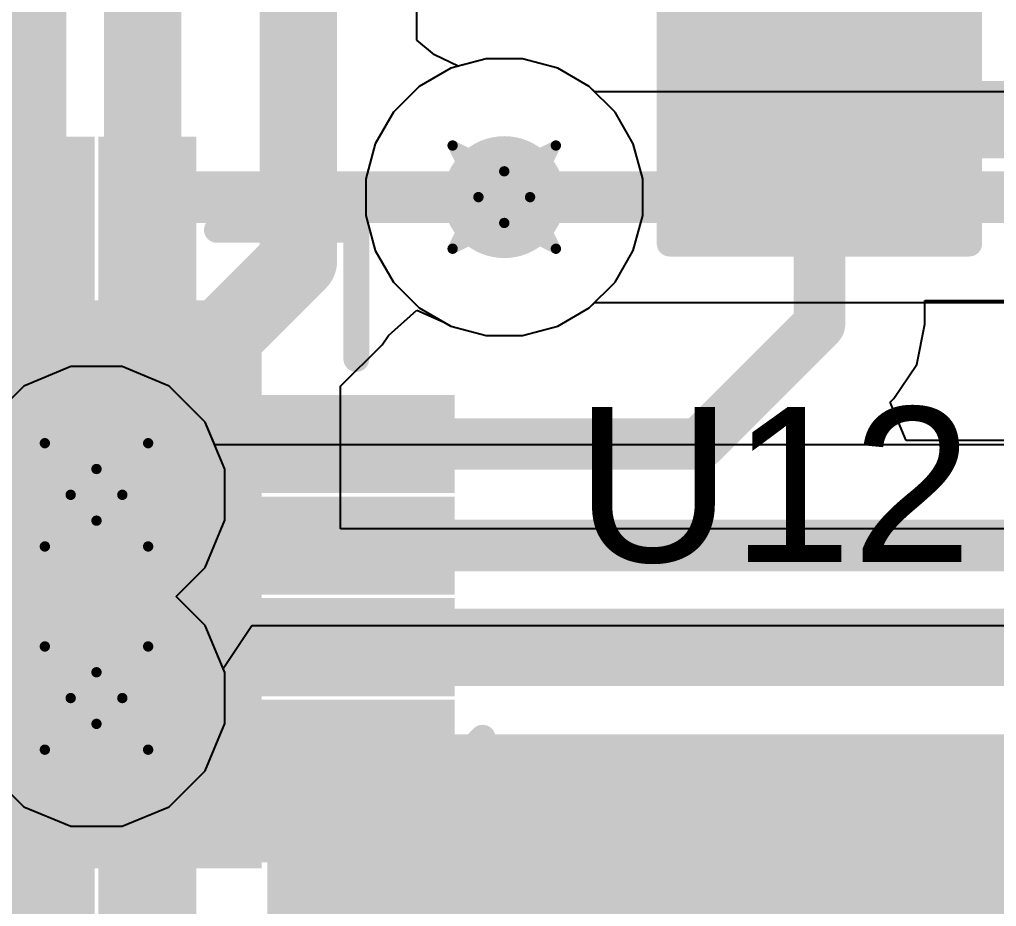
# Model space of a CAD drawing. Header units: inches. Extents: x -36 to 349, y -11 to 240.
# Drawn here: x 161.15 to 165.955, y 19.04 to 23.403 of the extents above; entities that cross this region are included whole.
import ezdxf

# ---------------------------------------------------------------- set-up
doc = ezdxf.new("R2010")
doc.units = ezdxf.units.IN
for name, color, linetype in [('Bottom Layer', 5, 'Continuous'), ('Bottom Solder', 6, 'Continuous'), ('Drill Drawing', 1, 'Continuous'), ('Layer 1', 16, 'Continuous'), ('Layer 2', 76, 'Continuous'), ('Multi-Layer', 9, 'Continuous'), ('Pad Holes', 156, 'Continuous'), ('Top Layer', 1, 'Continuous'), ('Top Overlay', 2, 'Continuous'), ('Top Paste', 8, 'Continuous'), ('Top Solder', 216, 'Continuous'), ('Via Holes', 16, 'Continuous')]:
    doc.layers.add(name, color=color, linetype=linetype)
doc.styles.add('Arial', font='', dxfattribs={"height": 0.2})
doc.styles.get('Arial').set_extended_font_data('Arial')

# ---------------------------------------------------------------- blocks, each defined once
blk = doc.blocks.new('QFN_16_EP_3_6_3_6__157')
at = {"layer": 'Bottom Layer'}
h = blk.add_hatch(color=5, dxfattribs=at)
edge = h.paths.add_edge_path()
edge.add_arc((-0.5, 0.5), 0.25, 0, 360)
h = blk.add_hatch(color=5, dxfattribs=at)
edge = h.paths.add_edge_path()
edge.add_arc((0.5, 0.5), 0.25, 0, 360)
h = blk.add_hatch(color=5, dxfattribs=at)
edge = h.paths.add_edge_path()
edge.add_arc((-0.5, -0.5), 0.25, 0, 360)
h = blk.add_hatch(color=5, dxfattribs=at)
edge = h.paths.add_edge_path()
edge.add_arc((0.5, -0.5), 0.25, 0, 360)
at = {"layer": 'Bottom Solder'}
h = blk.add_hatch(color=6, dxfattribs=at)
edge = h.paths.add_edge_path()
edge.add_arc((-0.5, 0.5), 0.3516, 0, 360)
h = blk.add_hatch(color=6, dxfattribs=at)
edge = h.paths.add_edge_path()
edge.add_arc((0.5, 0.5), 0.3516, 0, 360)
h = blk.add_hatch(color=6, dxfattribs=at)
edge = h.paths.add_edge_path()
edge.add_arc((-0.5, -0.5), 0.3516, 0, 360)
h = blk.add_hatch(color=6, dxfattribs=at)
edge = h.paths.add_edge_path()
edge.add_arc((0.5, -0.5), 0.3516, 0, 360)
at = {"layer": 'Layer 1'}
h = blk.add_hatch(color=16, dxfattribs=at)
edge = h.paths.add_edge_path()
edge.add_arc((-0.5, 0.5), 0.25, 0, 360)
h = blk.add_hatch(color=16, dxfattribs=at)
edge = h.paths.add_edge_path()
edge.add_arc((0.5, 0.5), 0.25, 0, 360)
h = blk.add_hatch(color=16, dxfattribs=at)
edge = h.paths.add_edge_path()
edge.add_arc((-0.5, -0.5), 0.25, 0, 360)
h = blk.add_hatch(color=16, dxfattribs=at)
edge = h.paths.add_edge_path()
edge.add_arc((0.5, -0.5), 0.25, 0, 360)
at = {"layer": 'Layer 2'}
h = blk.add_hatch(color=76, dxfattribs=at)
edge = h.paths.add_edge_path()
edge.add_arc((-0.5, 0.5), 0.25, 0, 360)
h = blk.add_hatch(color=76, dxfattribs=at)
edge = h.paths.add_edge_path()
edge.add_arc((0.5, 0.5), 0.25, 0, 360)
h = blk.add_hatch(color=76, dxfattribs=at)
edge = h.paths.add_edge_path()
edge.add_arc((-0.5, -0.5), 0.25, 0, 360)
h = blk.add_hatch(color=76, dxfattribs=at)
edge = h.paths.add_edge_path()
edge.add_arc((0.5, -0.5), 0.25, 0, 360)
at = {"layer": 'Multi-Layer'}
h = blk.add_hatch(color=9, dxfattribs=at)
edge = h.paths.add_edge_path()
edge.add_arc((-0.5, 0.5), 0.25, 0, 360)
h = blk.add_hatch(color=9, dxfattribs=at)
edge = h.paths.add_edge_path()
edge.add_arc((0.5, 0.5), 0.25, 0, 360)
h = blk.add_hatch(color=9, dxfattribs=at)
edge = h.paths.add_edge_path()
edge.add_arc((-0.5, -0.5), 0.25, 0, 360)
h = blk.add_hatch(color=9, dxfattribs=at)
edge = h.paths.add_edge_path()
edge.add_arc((0.5, -0.5), 0.25, 0, 360)
at = {"layer": 'Pad Holes'}
h = blk.add_hatch(color=7, dxfattribs=at)
edge = h.paths.add_edge_path()
edge.add_arc((-0.5, 0.5), 0.15, 0, 360)
h = blk.add_hatch(color=7, dxfattribs=at)
edge = h.paths.add_edge_path()
edge.add_arc((0.5, 0.5), 0.15, 0, 360)
h = blk.add_hatch(color=7, dxfattribs=at)
edge = h.paths.add_edge_path()
edge.add_arc((-0.5, -0.5), 0.15, 0, 360)
h = blk.add_hatch(color=7, dxfattribs=at)
edge = h.paths.add_edge_path()
edge.add_arc((0.5, -0.5), 0.15, 0, 360)
at = {"layer": 'Top Layer'}
for points in [[(-0.89, 1.34), (-0.89, 2.16), (-0.61, 2.16), (-0.61, 1.34)], [(-0.39, 1.34), (-0.39, 2.16), (-0.11, 2.16), (-0.11, 1.34)], [(0.11, 1.34), (0.11, 2.16), (0.39, 2.16), (0.39, 1.34)], [(0.61, 1.34), (0.61, 2.16), (0.89, 2.16), (0.89, 1.34)], [(-1.07, -1.07), (-1.07, 1.07), (1.07, 1.07), (1.07, -1.07)], [(-2.16, 0.89), (-1.34, 0.89), (-1.34, 0.61), (-2.16, 0.61)], [(1.34, 0.89), (2.16, 0.89), (2.16, 0.61), (1.34, 0.61)], [(-2.16, 0.39), (-1.34, 0.39), (-1.34, 0.11), (-2.16, 0.11)], [(1.34, 0.39), (2.16, 0.39), (2.16, 0.11), (1.34, 0.11)], [(-2.16, -0.11), (-1.34, -0.11), (-1.34, -0.39), (-2.16, -0.39)], [(1.34, -0.11), (2.16, -0.11), (2.16, -0.39), (1.34, -0.39)], [(-2.16, -0.61), (-1.34, -0.61), (-1.34, -0.89), (-2.16, -0.89)], [(1.34, -0.61), (2.16, -0.61), (2.16, -0.89), (1.34, -0.89)], [(-0.61, -1.34), (-0.61, -2.16), (-0.89, -2.16), (-0.89, -1.34)], [(-0.11, -1.34), (-0.11, -2.16), (-0.39, -2.16), (-0.39, -1.34)], [(0.39, -1.34), (0.39, -2.16), (0.11, -2.16), (0.11, -1.34)], [(0.89, -1.34), (0.89, -2.16), (0.61, -2.16), (0.61, -1.34)]]:
    blk.add_hatch(color=1, dxfattribs=at).paths.add_polyline_path(points)
h = blk.add_hatch(color=1, dxfattribs=at)
edge = h.paths.add_edge_path()
edge.add_arc((-0.5, 0.5), 0.25, 0, 360)
h = blk.add_hatch(color=1, dxfattribs=at)
edge = h.paths.add_edge_path()
edge.add_arc((0.5, 0.5), 0.25, 0, 360)
h = blk.add_hatch(color=1, dxfattribs=at)
edge = h.paths.add_edge_path()
edge.add_arc((-0.5, -0.5), 0.25, 0, 360)
h = blk.add_hatch(color=1, dxfattribs=at)
edge = h.paths.add_edge_path()
edge.add_arc((0.5, -0.5), 0.25, 0, 360)
at = {"layer": 'Top Paste'}
for points in [[(-0.89, 1.34), (-0.89, 2.16), (-0.61, 2.16), (-0.61, 1.34)], [(-0.39, 1.34), (-0.39, 2.16), (-0.11, 2.16), (-0.11, 1.34)], [(0.11, 1.34), (0.11, 2.16), (0.39, 2.16), (0.39, 1.34)], [(0.61, 1.34), (0.61, 2.16), (0.89, 2.16), (0.89, 1.34)], [(-1.07, -1.07), (-1.07, 1.07), (1.07, 1.07), (1.07, -1.07)], [(-2.16, 0.89), (-1.34, 0.89), (-1.34, 0.61), (-2.16, 0.61)], [(1.34, 0.89), (2.16, 0.89), (2.16, 0.61), (1.34, 0.61)], [(-2.16, 0.39), (-1.34, 0.39), (-1.34, 0.11), (-2.16, 0.11)], [(1.34, 0.39), (2.16, 0.39), (2.16, 0.11), (1.34, 0.11)], [(-2.16, -0.11), (-1.34, -0.11), (-1.34, -0.39), (-2.16, -0.39)], [(1.34, -0.11), (2.16, -0.11), (2.16, -0.39), (1.34, -0.39)], [(-2.16, -0.61), (-1.34, -0.61), (-1.34, -0.89), (-2.16, -0.89)], [(1.34, -0.61), (2.16, -0.61), (2.16, -0.89), (1.34, -0.89)], [(-0.61, -1.34), (-0.61, -2.16), (-0.89, -2.16), (-0.89, -1.34)], [(-0.11, -1.34), (-0.11, -2.16), (-0.39, -2.16), (-0.39, -1.34)], [(0.39, -1.34), (0.39, -2.16), (0.11, -2.16), (0.11, -1.34)], [(0.89, -1.34), (0.89, -2.16), (0.61, -2.16), (0.61, -1.34)]]:
    blk.add_hatch(color=8, dxfattribs=at).paths.add_polyline_path(points)
at = {"layer": 'Top Solder'}
for points in [[(-0.9916, 1.2384), (-0.9916, 2.2616), (-0.5084, 2.2616), (-0.5084, 1.2384)], [(-0.4916, 1.2384), (-0.4916, 2.2616), (-0.0084, 2.2616), (-0.0084, 1.2384)], [(0.0084, 1.2384), (0.0084, 2.2616), (0.4916, 2.2616), (0.4916, 1.2384)], [(0.5084, 1.2384), (0.5084, 2.2616), (0.9916, 2.2616), (0.9916, 1.2384)], [(-1.1716, -1.1716), (-1.1716, 1.1716), (1.1716, 1.1716), (1.1716, -1.1716)], [(-2.2616, 0.9916), (-1.2384, 0.9916), (-1.2384, 0.5084), (-2.2616, 0.5084)], [(1.2384, 0.9916), (2.2616, 0.9916), (2.2616, 0.5084), (1.2384, 0.5084)], [(-2.2616, 0.4916), (-1.2384, 0.4916), (-1.2384, 0.0084), (-2.2616, 0.0084)], [(1.2384, 0.4916), (2.2616, 0.4916), (2.2616, 0.0084), (1.2384, 0.0084)], [(-2.2616, -0.0084), (-1.2384, -0.0084), (-1.2384, -0.4916), (-2.2616, -0.4916)], [(1.2384, -0.0084), (2.2616, -0.0084), (2.2616, -0.4916), (1.2384, -0.4916)], [(-2.2616, -0.5084), (-1.2384, -0.5084), (-1.2384, -0.9916), (-2.2616, -0.9916)], [(1.2384, -0.5084), (2.2616, -0.5084), (2.2616, -0.9916), (1.2384, -0.9916)], [(-0.5084, -1.2384), (-0.5084, -2.2616), (-0.9916, -2.2616), (-0.9916, -1.2384)], [(-0.0084, -1.2384), (-0.0084, -2.2616), (-0.4916, -2.2616), (-0.4916, -1.2384)], [(0.4916, -1.2384), (0.4916, -2.2616), (0.0084, -2.2616), (0.0084, -1.2384)], [(0.9916, -1.2384), (0.9916, -2.2616), (0.5084, -2.2616), (0.5084, -1.2384)]]:
    blk.add_hatch(color=216, dxfattribs=at).paths.add_polyline_path(points)
h = blk.add_hatch(color=216, dxfattribs=at)
edge = h.paths.add_edge_path()
edge.add_arc((-0.5, 0.5), 0.3516, 0, 360)
h = blk.add_hatch(color=216, dxfattribs=at)
edge = h.paths.add_edge_path()
edge.add_arc((0.5, 0.5), 0.3516, 0, 360)
h = blk.add_hatch(color=216, dxfattribs=at)
edge = h.paths.add_edge_path()
edge.add_arc((-0.5, -0.5), 0.3516, 0, 360)
h = blk.add_hatch(color=216, dxfattribs=at)
edge = h.paths.add_edge_path()
edge.add_arc((0.5, -0.5), 0.3516, 0, 360)
at = {"layer": 'Top Overlay'}
for points in [[(-1.0922, 1.8034, 0.127, 0.127, 0), (-1.778, 1.8034, 0.127, 0.127, 0)], [(-1.778, 1.8034, 0.127, 0.127, 0), (-1.778, 1.1684, 0.127, 0.127, 0)], [(1.778, 1.8034, 0.127, 0.127, 0), (1.0922, 1.8034, 0.127, 0.127, 0)], [(1.778, 1.8034, 0.127, 0.127, 0), (1.778, 1.1684, 0.127, 0.127, 0)], [(-2.3992, 0.8474, 0.127, 0.127, 0), (-2.3992, 0.695, 0.127, 0.127, 0)], [(-2.323, 0.7712, 0.127, 0.127, 0), (-2.3992, 0.8474, 0.127, 0.127, 0)], [(-2.323, 0.7712, 0.127, 0.127, 0), (-2.3992, 0.695, 0.127, 0.127, 0)], [(-1.778, -1.1684, 0.127, 0.127, 0), (-1.778, -1.8034, 0.127, 0.127, 0)], [(1.778, -1.1684, 0.127, 0.127, 0), (1.778, -1.8034, 0.127, 0.127, 0)], [(-1.0922, -1.8034, 0.127, 0.127, 0), (-1.778, -1.8034, 0.127, 0.127, 0)], [(1.778, -1.8034, 0.127, 0.127, 0), (1.0922, -1.8034, 0.127, 0.127, 0)]]:
    blk.add_lwpolyline(points, format="xyseb", dxfattribs=at)
for points in [[(-1.8098, 1.8034, 0.0635, 0.0635, 1), (-1.7463, 1.8034, 0.0635, 0.0635, 1)], [(-1.8098, 1.8034, 0.0635, 0.0635, 1), (-1.7463, 1.8034, 0.0635, 0.0635, 1)], [(-1.124, 1.8034, 0.0635, 0.0635, 1), (-1.0605, 1.8034, 0.0635, 0.0635, 1)], [(1.0604, 1.8034, 0.0635, 0.0635, 1), (1.1239, 1.8034, 0.0635, 0.0635, 1)], [(1.7462, 1.8034, 0.0635, 0.0635, 1), (1.8097, 1.8034, 0.0635, 0.0635, 1)], [(1.7462, 1.8034, 0.0635, 0.0635, 1), (1.8097, 1.8034, 0.0635, 0.0635, 1)], [(-1.8098, 1.1684, 0.0635, 0.0635, 1), (-1.7463, 1.1684, 0.0635, 0.0635, 1)], [(1.7462, 1.1684, 0.0635, 0.0635, 1), (1.8097, 1.1684, 0.0635, 0.0635, 1)], [(-2.431, 0.8474, 0.0635, 0.0635, 1), (-2.3675, 0.8474, 0.0635, 0.0635, 1)], [(-2.431, 0.8474, 0.0635, 0.0635, 1), (-2.3675, 0.8474, 0.0635, 0.0635, 1)], [(-2.3548, 0.7712, 0.0635, 0.0635, 1), (-2.2913, 0.7712, 0.0635, 0.0635, 1)], [(-2.3548, 0.7712, 0.0635, 0.0635, 1), (-2.2913, 0.7712, 0.0635, 0.0635, 1)], [(-2.431, 0.695, 0.0635, 0.0635, 1), (-2.3675, 0.695, 0.0635, 0.0635, 1)], [(-2.431, 0.695, 0.0635, 0.0635, 1), (-2.3675, 0.695, 0.0635, 0.0635, 1)], [(-1.8098, -1.1684, 0.0635, 0.0635, 1), (-1.7463, -1.1684, 0.0635, 0.0635, 1)], [(1.7462, -1.1684, 0.0635, 0.0635, 1), (1.8097, -1.1684, 0.0635, 0.0635, 1)], [(-1.8098, -1.8034, 0.0635, 0.0635, 1), (-1.7463, -1.8034, 0.0635, 0.0635, 1)], [(-1.8098, -1.8034, 0.0635, 0.0635, 1), (-1.7463, -1.8034, 0.0635, 0.0635, 1)], [(-1.124, -1.8034, 0.0635, 0.0635, 1), (-1.0605, -1.8034, 0.0635, 0.0635, 1)], [(1.0604, -1.8034, 0.0635, 0.0635, 1), (1.1239, -1.8034, 0.0635, 0.0635, 1)], [(1.7462, -1.8034, 0.0635, 0.0635, 1), (1.8097, -1.8034, 0.0635, 0.0635, 1)], [(1.7462, -1.8034, 0.0635, 0.0635, 1), (1.8097, -1.8034, 0.0635, 0.0635, 1)]]:
    blk.add_lwpolyline(points, format="xyseb", close=True, dxfattribs=at)
blk = doc.blocks.new('RES_0805_249')
at = {"layer": 'Top Layer'}
for points in [[(-1.524, 0.635), (-0.508, 0.635), (-0.508, -0.635), (-1.524, -0.635)], [(0.508, 0.635), (1.524, 0.635), (1.524, -0.635), (0.508, -0.635)]]:
    blk.add_hatch(color=1, dxfattribs=at).paths.add_polyline_path(points)
at = {"layer": 'Top Paste'}
for points in [[(-1.524, 0.635), (-0.508, 0.635), (-0.508, -0.635), (-1.524, -0.635)], [(0.508, 0.635), (1.524, 0.635), (1.524, -0.635), (0.508, -0.635)]]:
    blk.add_hatch(color=8, dxfattribs=at).paths.add_polyline_path(points)
at = {"layer": 'Top Solder'}
for points in [[(-1.6256, 0.7366), (-0.4064, 0.7366), (-0.4064, -0.7366), (-1.6256, -0.7366)], [(0.4064, 0.7366), (1.6256, 0.7366), (1.6256, -0.7366), (0.4064, -0.7366)]]:
    blk.add_hatch(color=216, dxfattribs=at).paths.add_polyline_path(points)
at = {"layer": 'Top Overlay'}
for points in [[(-1.6256, -0.7366, 0.127, 0.127, 0), (-1.6256, 0.7366, 0.127, 0.127, 0)], [(1.6256, 0.7366, 0.127, 0.127, 0), (-1.6256, 0.7366, 0.127, 0.127, 0)], [(1.6256, -0.7366, 0.127, 0.127, 0), (1.6256, 0.7366, 0.127, 0.127, 0)], [(1.6256, -0.7366, 0.127, 0.127, 0), (-1.6256, -0.7366, 0.127, 0.127, 0)]]:
    blk.add_lwpolyline(points, format="xyseb", dxfattribs=at)
for points in [[(-1.6574, 0.7366, 0.0635, 0.0635, 1), (-1.5939, 0.7366, 0.0635, 0.0635, 1)], [(-1.6574, 0.7366, 0.0635, 0.0635, 1), (-1.5939, 0.7366, 0.0635, 0.0635, 1)], [(1.5938, 0.7366, 0.0635, 0.0635, 1), (1.6573, 0.7366, 0.0635, 0.0635, 1)], [(1.5938, 0.7366, 0.0635, 0.0635, 1), (1.6573, 0.7366, 0.0635, 0.0635, 1)], [(-1.6574, -0.7366, 0.0635, 0.0635, 1), (-1.5939, -0.7366, 0.0635, 0.0635, 1)], [(-1.6574, -0.7366, 0.0635, 0.0635, 1), (-1.5939, -0.7366, 0.0635, 0.0635, 1)], [(1.5938, -0.7366, 0.0635, 0.0635, 1), (1.6573, -0.7366, 0.0635, 0.0635, 1)], [(1.5938, -0.7366, 0.0635, 0.0635, 1), (1.6573, -0.7366, 0.0635, 0.0635, 1)]]:
    blk.add_lwpolyline(points, format="xyseb", close=True, dxfattribs=at)
blk = doc.blocks.new('C___0603_467')
at = {"layer": 'Top Layer'}
for points in [[(-0.381, 0.4445), (-0.381, -0.4445), (-1.143, -0.4445), (-1.143, 0.4445)], [(1.143, 0.4445), (1.143, -0.4445), (0.381, -0.4445), (0.381, 0.4445)]]:
    blk.add_hatch(color=1, dxfattribs=at).paths.add_polyline_path(points)
at = {"layer": 'Top Paste'}
for points in [[(-0.381, 0.4445), (-0.381, -0.4445), (-1.143, -0.4445), (-1.143, 0.4445)], [(1.143, 0.4445), (1.143, -0.4445), (0.381, -0.4445), (0.381, 0.4445)]]:
    blk.add_hatch(color=8, dxfattribs=at).paths.add_polyline_path(points)
at = {"layer": 'Top Solder'}
for points in [[(-0.321, 0.5045), (-0.321, -0.5045), (-1.203, -0.5045), (-1.203, 0.5045)], [(1.203, 0.5045), (1.203, -0.5045), (0.321, -0.5045), (0.321, 0.5045)]]:
    blk.add_hatch(color=216, dxfattribs=at).paths.add_polyline_path(points)
at = {"layer": 'Top Overlay'}
for points in [[(-1.2446, 0.5334, 0.127, 0.127, 0), (-1.2446, -0.5334, 0.127, 0.127, 0)], [(-1.2446, 0.5334, 0.127, 0.127, 0), (-0.4572, 0.5334, 0.127, 0.127, 0)], [(0.4572, 0.5334, 0.127, 0.127, 0), (1.2446, 0.5334, 0.127, 0.127, 0)], [(1.2446, 0.5334, 0.127, 0.127, 0), (1.2446, -0.5334, 0.127, 0.127, 0)], [(-1.2446, -0.5334, 0.127, 0.127, 0), (-0.4572, -0.5334, 0.127, 0.127, 0)], [(0.4572, -0.5334, 0.127, 0.127, 0), (1.2446, -0.5334, 0.127, 0.127, 0)]]:
    blk.add_lwpolyline(points, format="xyseb", dxfattribs=at)
for points in [[(-1.2763, 0.5334, 0.0635, 0.0635, 1), (-1.2128, 0.5334, 0.0635, 0.0635, 1)], [(-1.2763, 0.5334, 0.0635, 0.0635, 1), (-1.2128, 0.5334, 0.0635, 0.0635, 1)], [(-0.4889, 0.5334, 0.0635, 0.0635, 1), (-0.4254, 0.5334, 0.0635, 0.0635, 1)], [(0.4255, 0.5334, 0.0635, 0.0635, 1), (0.489, 0.5334, 0.0635, 0.0635, 1)], [(1.2129, 0.5334, 0.0635, 0.0635, 1), (1.2764, 0.5334, 0.0635, 0.0635, 1)], [(1.2129, 0.5334, 0.0635, 0.0635, 1), (1.2764, 0.5334, 0.0635, 0.0635, 1)], [(-1.2763, -0.5334, 0.0635, 0.0635, 1), (-1.2128, -0.5334, 0.0635, 0.0635, 1)], [(-1.2763, -0.5334, 0.0635, 0.0635, 1), (-1.2128, -0.5334, 0.0635, 0.0635, 1)], [(-0.4889, -0.5334, 0.0635, 0.0635, 1), (-0.4254, -0.5334, 0.0635, 0.0635, 1)], [(0.4255, -0.5334, 0.0635, 0.0635, 1), (0.489, -0.5334, 0.0635, 0.0635, 1)], [(1.2129, -0.5334, 0.0635, 0.0635, 1), (1.2764, -0.5334, 0.0635, 0.0635, 1)], [(1.2129, -0.5334, 0.0635, 0.0635, 1), (1.2764, -0.5334, 0.0635, 0.0635, 1)]]:
    blk.add_lwpolyline(points, format="xyseb", close=True, dxfattribs=at)

msp = doc.modelspace()

# ---------------------------------------------------------------- hatches: boundary and pattern name
at = {"layer": 'Bottom Layer'}
h = msp.add_hatch(color=5, dxfattribs=at)
edge = h.paths.add_edge_path()
edge.add_arc((163.5342, 22.5297), 0.3, 0, 360)
msp.add_hatch(color=5, dxfattribs=at).paths.add_polyline_path([(159.8031, 19.2278), (162.3404, 19.2278), (162.3404, 22.0218), (159.8031, 22.0218)])
at = {"layer": 'Layer 1'}
h = msp.add_hatch(color=16, dxfattribs=at)
edge = h.paths.add_edge_path()
edge.add_arc((163.5342, 22.5297), 0.3, 0, 360)
at = {"layer": 'Layer 2'}
h = msp.add_hatch(color=76, dxfattribs=at)
edge = h.paths.add_edge_path()
edge.add_arc((163.5342, 22.5297), 0.3, 0, 360)
at = {"layer": 'Top Layer'}
for points in [[(160.6771, 21.905), (161.3804, 21.905), (161.3804, 24.8275), (160.6771, 24.8275)], [(162.3686, 18.3128), (167.4609, 18.3128), (167.4609, 19.886), (162.3686, 19.886)]]:
    msp.add_hatch(color=1, dxfattribs=at).paths.add_polyline_path(points)
h = msp.add_hatch(color=1, dxfattribs=at)
edge = h.paths.add_edge_path()
edge.add_arc((163.5342, 22.5297), 0.3, 0, 360)
at = {"layer": 'Via Holes'}
h = msp.add_hatch(color=7, dxfattribs=at)
edge = h.paths.add_edge_path()
edge.add_arc((163.5342, 22.5297), 0.15, 0, 360)

# ---------------------------------------------------------------- linework, layer by layer
at = {"layer": 'Bottom Layer'}
for p, q in [((163.1043, 23.3022), (163.1043, 24.0953)), ((163.1917, 23.2301), (163.1043, 23.3022)), ((163.3073, 23.1739), (163.1917, 23.2301)), ((163.4445, 23.2107), (163.3073, 23.1739)), ((163.6238, 23.2107), (163.4445, 23.2107)), ((163.797, 23.1643), (163.6238, 23.2107)), ((163.9523, 23.0746), (163.797, 23.1643)), ((163.9793, 23.0476), (163.9523, 23.0746)), ((173.0459, 23.0476), (163.9793, 23.0476)), ((163.9523, 21.9847), (163.9793, 22.0117)), ((163.9793, 22.0117), (173.0459, 22.0117)), ((162.9642, 21.8494), (163.1036, 21.9736)), ((163.1036, 21.9736), (163.2345, 21.9163)), ((163.797, 21.8951), (163.9523, 21.9847)), ((163.2345, 21.9163), (163.2713, 21.8951)), ((163.2713, 21.8951), (163.4445, 21.8487)), ((163.6238, 21.8487), (163.797, 21.8951)), ((162.9336, 21.8036), (162.9642, 21.8494)), ((163.4445, 21.8487), (163.6238, 21.8487)), ((162.7288, 21.5988), (162.9336, 21.8036)), ((162.7288, 20.8977), (162.7288, 21.5988)), ((172.0298, 20.8977), (162.7288, 20.8977))]:
    msp.add_line(p, q, dxfattribs=at)
for points in [[(161.7559, 21.309, 0.381, 0.381, 0), (161.7559, 24.8155, 0.381, 0.381, 0)], [(162.5216, 22.2157, 0.381, 0.381, 0), (162.5216, 24.3367, 0.381, 0.381, 0)], [(163.5342, 22.5297, 0.254, 0.254, 0), (173.491, 22.5297, 0.254, 0.254, 0)], [(162.1499, 21.8439, 0.381, 0.381, 0), (162.5216, 22.2157, 0.381, 0.381, 0)], [(161.6272, 21.3087, 0.381, 0.381, 0), (162.1499, 21.8313, 0.381, 0.381, 0)], [(162.1499, 21.8313, 0.381, 0.381, 0), (162.1499, 21.8439, 0.381, 0.381, 0)], [(160.958, 21.5688, 0.381, 0.381, 0), (161.0717, 21.455, 0.381, 0.381, 0)], [(161.5203, 21.0733, 0.381, 0.381, 0), (161.7559, 21.309, 0.381, 0.381, 0)], [(161.0717, 20.6248, 0.381, 0.381, 0), (161.5203, 21.0733, 0.381, 0.381, 0)], [(161.5286, 21.065, 0.381, 0.381, 0), (162.2786, 20.315, 0.381, 0.381, 0)], [(162.2786, 20.315, 0.381, 0.381, 0), (172.3826, 20.315, 0.381, 0.381, 0)], [(161.5286, 20.065, 0.381, 0.381, 0), (162.1467, 19.4469, 0.381, 0.381, 0)], [(162.1467, 19.4469, 0.381, 0.381, 0), (172.8147, 19.4469, 0.381, 0.381, 0)]]:
    msp.add_lwpolyline(points, format="xyseb", dxfattribs=at)
for points in [[(163.4707, 22.5297, 0.127, 0.127, 1), (163.5977, 22.5297, 0.127, 0.127, 1)], [(162.4264, 22.2157, 0.1905, 0.1905, 1), (162.6169, 22.2157, 0.1905, 0.1905, 1)], [(162.4264, 22.2157, 0.1905, 0.1905, 1), (162.6169, 22.2157, 0.1905, 0.1905, 1)], [(162.0546, 21.8439, 0.1905, 0.1905, 1), (162.2451, 21.8439, 0.1905, 0.1905, 1)], [(162.0546, 21.8439, 0.1905, 0.1905, 1), (162.2451, 21.8439, 0.1905, 0.1905, 1)], [(162.0546, 21.8313, 0.1905, 0.1905, 1), (162.2451, 21.8313, 0.1905, 0.1905, 1)], [(162.0546, 21.8313, 0.1905, 0.1905, 1), (162.2451, 21.8313, 0.1905, 0.1905, 1)], [(160.9765, 21.455, 0.1905, 0.1905, 1), (161.167, 21.455, 0.1905, 0.1905, 1)], [(161.532, 21.3087, 0.1905, 0.1905, 1), (161.7225, 21.3087, 0.1905, 0.1905, 1)], [(161.6606, 21.309, 0.1905, 0.1905, 1), (161.8511, 21.309, 0.1905, 0.1905, 1)], [(161.6606, 21.309, 0.1905, 0.1905, 1), (161.8511, 21.309, 0.1905, 0.1905, 1)], [(161.425, 21.0733, 0.1905, 0.1905, 1), (161.6155, 21.0733, 0.1905, 0.1905, 1)], [(161.425, 21.0733, 0.1905, 0.1905, 1), (161.6155, 21.0733, 0.1905, 0.1905, 1)], [(161.4333, 21.065, 0.1905, 0.1905, 1), (161.6238, 21.065, 0.1905, 0.1905, 1)], [(160.9765, 20.6248, 0.1905, 0.1905, 1), (161.167, 20.6248, 0.1905, 0.1905, 1)], [(162.1834, 20.315, 0.1905, 0.1905, 1), (162.3739, 20.315, 0.1905, 0.1905, 1)], [(162.1834, 20.315, 0.1905, 0.1905, 1), (162.3739, 20.315, 0.1905, 0.1905, 1)], [(161.4333, 20.065, 0.1905, 0.1905, 1), (161.6238, 20.065, 0.1905, 0.1905, 1)], [(162.0515, 19.4469, 0.1905, 0.1905, 1), (162.242, 19.4469, 0.1905, 0.1905, 1)], [(162.0515, 19.4469, 0.1905, 0.1905, 1), (162.242, 19.4469, 0.1905, 0.1905, 1)]]:
    msp.add_lwpolyline(points, format="xyseb", close=True, dxfattribs=at)
at = {"layer": 'Drill Drawing'}
for points in [[(163.2802, 22.7837, 0.0508, 0.0508, 0), (163.5342, 22.6567, 0.0508, 0.0508, 0)], [(163.2802, 22.7837, 0.0508, 0.0508, 0), (163.4072, 22.5297, 0.0508, 0.0508, 0)], [(163.5342, 22.6567, 0.0508, 0.0508, 0), (163.7882, 22.7837, 0.0508, 0.0508, 0)], [(163.6612, 22.5297, 0.0508, 0.0508, 0), (163.7882, 22.7837, 0.0508, 0.0508, 0)], [(163.2802, 22.2757, 0.0508, 0.0508, 0), (163.4072, 22.5297, 0.0508, 0.0508, 0)], [(163.6612, 22.5297, 0.0508, 0.0508, 0), (163.7882, 22.2757, 0.0508, 0.0508, 0)], [(163.2802, 22.2757, 0.0508, 0.0508, 0), (163.5342, 22.4027, 0.0508, 0.0508, 0)], [(163.5342, 22.4027, 0.0508, 0.0508, 0), (163.7882, 22.2757, 0.0508, 0.0508, 0)], [(161.2746, 21.319, 0.0508, 0.0508, 0), (161.5286, 21.192, 0.0508, 0.0508, 0)], [(161.2746, 21.319, 0.0508, 0.0508, 0), (161.4016, 21.065, 0.0508, 0.0508, 0)], [(161.5286, 21.192, 0.0508, 0.0508, 0), (161.7826, 21.319, 0.0508, 0.0508, 0)], [(161.6556, 21.065, 0.0508, 0.0508, 0), (161.7826, 21.319, 0.0508, 0.0508, 0)], [(161.2746, 20.811, 0.0508, 0.0508, 0), (161.4016, 21.065, 0.0508, 0.0508, 0)], [(161.6556, 21.065, 0.0508, 0.0508, 0), (161.7826, 20.811, 0.0508, 0.0508, 0)], [(161.2746, 20.811, 0.0508, 0.0508, 0), (161.5286, 20.938, 0.0508, 0.0508, 0)], [(161.5286, 20.938, 0.0508, 0.0508, 0), (161.7826, 20.811, 0.0508, 0.0508, 0)], [(161.2746, 20.319, 0.0508, 0.0508, 0), (161.5286, 20.192, 0.0508, 0.0508, 0)], [(161.2746, 20.319, 0.0508, 0.0508, 0), (161.4016, 20.065, 0.0508, 0.0508, 0)], [(161.5286, 20.192, 0.0508, 0.0508, 0), (161.7826, 20.319, 0.0508, 0.0508, 0)], [(161.6556, 20.065, 0.0508, 0.0508, 0), (161.7826, 20.319, 0.0508, 0.0508, 0)], [(161.2746, 19.811, 0.0508, 0.0508, 0), (161.4016, 20.065, 0.0508, 0.0508, 0)], [(161.6556, 20.065, 0.0508, 0.0508, 0), (161.7826, 19.811, 0.0508, 0.0508, 0)], [(161.2746, 19.811, 0.0508, 0.0508, 0), (161.5286, 19.938, 0.0508, 0.0508, 0)], [(161.5286, 19.938, 0.0508, 0.0508, 0), (161.7826, 19.811, 0.0508, 0.0508, 0)]]:
    msp.add_lwpolyline(points, format="xyseb", dxfattribs=at)
for points in [[(163.2675, 22.7837, 0.0254, 0.0254, 1), (163.2929, 22.7837, 0.0254, 0.0254, 1)], [(163.2675, 22.7837, 0.0254, 0.0254, 1), (163.2929, 22.7837, 0.0254, 0.0254, 1)], [(163.7755, 22.7837, 0.0254, 0.0254, 1), (163.8009, 22.7837, 0.0254, 0.0254, 1)], [(163.7755, 22.7837, 0.0254, 0.0254, 1), (163.8009, 22.7837, 0.0254, 0.0254, 1)], [(163.5215, 22.6567, 0.0254, 0.0254, 1), (163.5469, 22.6567, 0.0254, 0.0254, 1)], [(163.5215, 22.6567, 0.0254, 0.0254, 1), (163.5469, 22.6567, 0.0254, 0.0254, 1)], [(163.3945, 22.5297, 0.0254, 0.0254, 1), (163.4199, 22.5297, 0.0254, 0.0254, 1)], [(163.3945, 22.5297, 0.0254, 0.0254, 1), (163.4199, 22.5297, 0.0254, 0.0254, 1)], [(163.6485, 22.5297, 0.0254, 0.0254, 1), (163.6739, 22.5297, 0.0254, 0.0254, 1)], [(163.6485, 22.5297, 0.0254, 0.0254, 1), (163.6739, 22.5297, 0.0254, 0.0254, 1)], [(163.5215, 22.4027, 0.0254, 0.0254, 1), (163.5469, 22.4027, 0.0254, 0.0254, 1)], [(163.5215, 22.4027, 0.0254, 0.0254, 1), (163.5469, 22.4027, 0.0254, 0.0254, 1)], [(163.2675, 22.2757, 0.0254, 0.0254, 1), (163.2929, 22.2757, 0.0254, 0.0254, 1)], [(163.2675, 22.2757, 0.0254, 0.0254, 1), (163.2929, 22.2757, 0.0254, 0.0254, 1)], [(163.7755, 22.2757, 0.0254, 0.0254, 1), (163.8009, 22.2757, 0.0254, 0.0254, 1)], [(163.7755, 22.2757, 0.0254, 0.0254, 1), (163.8009, 22.2757, 0.0254, 0.0254, 1)], [(161.2619, 21.319, 0.0254, 0.0254, 1), (161.2873, 21.319, 0.0254, 0.0254, 1)], [(161.2619, 21.319, 0.0254, 0.0254, 1), (161.2873, 21.319, 0.0254, 0.0254, 1)], [(161.7699, 21.319, 0.0254, 0.0254, 1), (161.7953, 21.319, 0.0254, 0.0254, 1)], [(161.7699, 21.319, 0.0254, 0.0254, 1), (161.7953, 21.319, 0.0254, 0.0254, 1)], [(161.5159, 21.192, 0.0254, 0.0254, 1), (161.5413, 21.192, 0.0254, 0.0254, 1)], [(161.5159, 21.192, 0.0254, 0.0254, 1), (161.5413, 21.192, 0.0254, 0.0254, 1)], [(161.3889, 21.065, 0.0254, 0.0254, 1), (161.4143, 21.065, 0.0254, 0.0254, 1)], [(161.3889, 21.065, 0.0254, 0.0254, 1), (161.4143, 21.065, 0.0254, 0.0254, 1)], [(161.6429, 21.065, 0.0254, 0.0254, 1), (161.6683, 21.065, 0.0254, 0.0254, 1)], [(161.6429, 21.065, 0.0254, 0.0254, 1), (161.6683, 21.065, 0.0254, 0.0254, 1)], [(161.5159, 20.938, 0.0254, 0.0254, 1), (161.5413, 20.938, 0.0254, 0.0254, 1)], [(161.5159, 20.938, 0.0254, 0.0254, 1), (161.5413, 20.938, 0.0254, 0.0254, 1)], [(161.2619, 20.811, 0.0254, 0.0254, 1), (161.2873, 20.811, 0.0254, 0.0254, 1)], [(161.2619, 20.811, 0.0254, 0.0254, 1), (161.2873, 20.811, 0.0254, 0.0254, 1)], [(161.7699, 20.811, 0.0254, 0.0254, 1), (161.7953, 20.811, 0.0254, 0.0254, 1)], [(161.7699, 20.811, 0.0254, 0.0254, 1), (161.7953, 20.811, 0.0254, 0.0254, 1)], [(161.2619, 20.319, 0.0254, 0.0254, 1), (161.2873, 20.319, 0.0254, 0.0254, 1)], [(161.2619, 20.319, 0.0254, 0.0254, 1), (161.2873, 20.319, 0.0254, 0.0254, 1)], [(161.7699, 20.319, 0.0254, 0.0254, 1), (161.7953, 20.319, 0.0254, 0.0254, 1)], [(161.7699, 20.319, 0.0254, 0.0254, 1), (161.7953, 20.319, 0.0254, 0.0254, 1)], [(161.5159, 20.192, 0.0254, 0.0254, 1), (161.5413, 20.192, 0.0254, 0.0254, 1)], [(161.5159, 20.192, 0.0254, 0.0254, 1), (161.5413, 20.192, 0.0254, 0.0254, 1)], [(161.3889, 20.065, 0.0254, 0.0254, 1), (161.4143, 20.065, 0.0254, 0.0254, 1)], [(161.3889, 20.065, 0.0254, 0.0254, 1), (161.4143, 20.065, 0.0254, 0.0254, 1)], [(161.6429, 20.065, 0.0254, 0.0254, 1), (161.6683, 20.065, 0.0254, 0.0254, 1)], [(161.6429, 20.065, 0.0254, 0.0254, 1), (161.6683, 20.065, 0.0254, 0.0254, 1)], [(161.5159, 19.938, 0.0254, 0.0254, 1), (161.5413, 19.938, 0.0254, 0.0254, 1)], [(161.5159, 19.938, 0.0254, 0.0254, 1), (161.5413, 19.938, 0.0254, 0.0254, 1)], [(161.2619, 19.811, 0.0254, 0.0254, 1), (161.2873, 19.811, 0.0254, 0.0254, 1)], [(161.2619, 19.811, 0.0254, 0.0254, 1), (161.2873, 19.811, 0.0254, 0.0254, 1)], [(161.7699, 19.811, 0.0254, 0.0254, 1), (161.7953, 19.811, 0.0254, 0.0254, 1)], [(161.7699, 19.811, 0.0254, 0.0254, 1), (161.7953, 19.811, 0.0254, 0.0254, 1)]]:
    msp.add_lwpolyline(points, format="xyseb", close=True, dxfattribs=at)
at = {"layer": 'Layer 1'}
for p, q in [((163.4445, 23.2107), (163.2713, 23.1643)), ((163.6238, 23.2107), (163.4445, 23.2107)), ((163.797, 23.1643), (163.6238, 23.2107)), ((163.2713, 23.1643), (163.116, 23.0746)), ((163.9523, 23.0746), (163.797, 23.1643)), ((163.116, 23.0746), (162.9892, 22.9478)), ((164.0791, 22.9478), (163.9523, 23.0746)), ((162.9892, 22.9478), (162.8996, 22.7925)), ((164.1688, 22.7925), (164.0791, 22.9478)), ((162.8996, 22.7925), (162.8532, 22.6193)), ((164.2152, 22.6193), (164.1688, 22.7925)), ((162.8532, 22.6193), (162.8532, 22.44)), ((164.2152, 22.44), (164.2152, 22.6193)), ((162.8532, 22.44), (162.8996, 22.2668)), ((164.1688, 22.2668), (164.2152, 22.44)), ((162.8996, 22.2668), (162.9892, 22.1115)), ((164.0791, 22.1115), (164.1688, 22.2668)), ((162.9892, 22.1115), (163.116, 21.9847)), ((163.9523, 21.9847), (164.0791, 22.1115)), ((163.116, 21.9847), (163.2713, 21.8951)), ((163.797, 21.8951), (163.9523, 21.9847)), ((163.2713, 21.8951), (163.4445, 21.8487)), ((163.6238, 21.8487), (163.797, 21.8951)), ((163.4445, 21.8487), (163.6238, 21.8487)), ((161.4031, 21.696), (161.1712, 21.5999)), ((161.6541, 21.696), (161.4031, 21.696)), ((161.886, 21.5999), (161.6541, 21.696)), ((161.1712, 21.5999), (161.0286, 21.4574)), ((162.0636, 21.4224), (161.886, 21.5999)), ((162.1596, 21.1905), (162.0636, 21.4224)), ((162.1596, 20.9395), (162.1596, 21.1905)), ((162.0636, 20.7076), (162.1596, 20.9395)), ((161.921, 20.565), (162.0636, 20.7076)), ((162.0636, 20.4224), (161.921, 20.565)), ((162.1596, 20.1905), (162.0636, 20.4224)), ((162.1596, 19.9395), (162.1596, 20.1905)), ((162.0636, 19.7076), (162.1596, 19.9395)), ((161.886, 19.53), (162.0636, 19.7076)), ((161.0286, 19.6726), (161.1712, 19.53)), ((161.1712, 19.53), (161.4031, 19.434)), ((161.6541, 19.434), (161.886, 19.53)), ((161.4031, 19.434), (161.6541, 19.434))]:
    msp.add_line(p, q, dxfattribs=at)
at = {"layer": 'Layer 2'}
for p, q in [((163.4445, 23.2107), (163.2713, 23.1643)), ((163.6238, 23.2107), (163.4445, 23.2107)), ((163.797, 23.1643), (163.6238, 23.2107)), ((163.2713, 23.1643), (163.116, 23.0746)), ((163.9523, 23.0746), (163.797, 23.1643)), ((163.116, 23.0746), (162.9892, 22.9478)), ((164.0791, 22.9478), (163.9523, 23.0746)), ((162.9892, 22.9478), (162.8996, 22.7925)), ((164.1688, 22.7925), (164.0791, 22.9478)), ((162.8996, 22.7925), (162.8532, 22.6193)), ((164.2152, 22.6193), (164.1688, 22.7925)), ((162.8532, 22.6193), (162.8532, 22.44)), ((164.2152, 22.44), (164.2152, 22.6193)), ((162.8532, 22.44), (162.8996, 22.2668)), ((164.1688, 22.2668), (164.2152, 22.44)), ((162.8996, 22.2668), (162.9892, 22.1115)), ((164.0791, 22.1115), (164.1688, 22.2668)), ((162.9892, 22.1115), (163.116, 21.9847)), ((163.9523, 21.9847), (164.0791, 22.1115)), ((163.116, 21.9847), (163.2713, 21.8951)), ((163.797, 21.8951), (163.9523, 21.9847)), ((163.2713, 21.8951), (163.4445, 21.8487)), ((163.6238, 21.8487), (163.797, 21.8951)), ((163.4445, 21.8487), (163.6238, 21.8487)), ((161.4031, 21.696), (161.1712, 21.5999)), ((161.6541, 21.696), (161.4031, 21.696)), ((161.886, 21.5999), (161.6541, 21.696)), ((161.1712, 21.5999), (161.0286, 21.4574)), ((162.0636, 21.4224), (161.886, 21.5999)), ((162.1099, 21.3106), (162.0636, 21.4224)), ((174.0888, 21.3106), (162.1099, 21.3106)), ((162.1514, 20.2104), (162.2925, 20.4216)), ((162.2925, 20.4216), (171.6886, 20.4216)), ((162.1596, 20.1905), (162.1514, 20.2104)), ((162.1596, 19.9395), (162.1596, 20.1905)), ((162.0636, 19.7076), (162.1596, 19.9395)), ((161.886, 19.53), (162.0636, 19.7076)), ((161.0286, 19.6726), (161.1712, 19.53)), ((161.1712, 19.53), (161.4031, 19.434)), ((161.6541, 19.434), (161.886, 19.53)), ((161.4031, 19.434), (161.6541, 19.434))]:
    msp.add_line(p, q, dxfattribs=at)
at = {"layer": 'Top Layer'}
for p, q in [((165.6025, 21.905), (165.6025, 22.0216)), ((165.6025, 22.0216), (166.1006, 22.0216)), ((165.5631, 21.7068), (165.6025, 21.905)), ((165.4508, 21.5387), (165.5631, 21.7068)), ((165.4328, 21.5207), (165.4508, 21.5387)), ((165.5106, 21.333), (165.4328, 21.5207)), ((168.5181, 21.333), (165.5106, 21.333))]:
    msp.add_line(p, q, dxfattribs=at)
for points in [[(165.0846, 22.9107, 0.381, 0.381, 0), (166.7092, 22.9107, 0.381, 0.381, 0)], [(165.0846, 21.905, 0.254, 0.254, 0), (165.0846, 22.9107, 0.254, 0.254, 0)], [(161.7786, 22.5167, 0.254, 0.254, 0), (161.7916, 22.5297, 0.254, 0.254, 0)], [(161.7786, 22.315, 0.254, 0.254, 0), (161.7786, 22.5167, 0.254, 0.254, 0)], [(161.7916, 22.5297, 0.254, 0.254, 0), (163.5342, 22.5297, 0.254, 0.254, 0)], [(164.4946, 21.315, 0.254, 0.254, 0), (165.0846, 21.905, 0.254, 0.254, 0)], [(162.7786, 21.315, 0.254, 0.254, 0), (164.4946, 21.315, 0.254, 0.254, 0)], [(162.7786, 20.815, 0.254, 0.254, 0), (168.7326, 20.815, 0.254, 0.254, 0)], [(162.7786, 20.315, 0.2032, 0.2032, 0), (170.7224, 20.315, 0.2032, 0.2032, 0)]]:
    msp.add_lwpolyline(points, format="xyseb", dxfattribs=at)
for points in [[(164.9893, 22.9107, 0.1905, 0.1905, 1), (165.1798, 22.9107, 0.1905, 0.1905, 1)], [(165.0211, 22.9107, 0.127, 0.127, 1), (165.1481, 22.9107, 0.127, 0.127, 1)], [(161.7151, 22.5167, 0.127, 0.127, 1), (161.8421, 22.5167, 0.127, 0.127, 1)], [(161.7151, 22.5167, 0.127, 0.127, 1), (161.8421, 22.5167, 0.127, 0.127, 1)], [(161.7281, 22.5297, 0.127, 0.127, 1), (161.8551, 22.5297, 0.127, 0.127, 1)], [(161.7281, 22.5297, 0.127, 0.127, 1), (161.8551, 22.5297, 0.127, 0.127, 1)], [(163.4707, 22.5297, 0.127, 0.127, 1), (163.5977, 22.5297, 0.127, 0.127, 1)], [(161.7151, 22.315, 0.127, 0.127, 1), (161.8421, 22.315, 0.127, 0.127, 1)], [(165.0211, 21.905, 0.127, 0.127, 1), (165.1481, 21.905, 0.127, 0.127, 1)], [(165.0211, 21.905, 0.127, 0.127, 1), (165.1481, 21.905, 0.127, 0.127, 1)], [(162.7151, 21.315, 0.127, 0.127, 1), (162.8421, 21.315, 0.127, 0.127, 1)], [(164.4311, 21.315, 0.127, 0.127, 1), (164.5581, 21.315, 0.127, 0.127, 1)], [(164.4311, 21.315, 0.127, 0.127, 1), (164.5581, 21.315, 0.127, 0.127, 1)], [(162.7151, 20.815, 0.127, 0.127, 1), (162.8421, 20.815, 0.127, 0.127, 1)], [(162.7278, 20.315, 0.1016, 0.1016, 1), (162.8294, 20.315, 0.1016, 0.1016, 1)]]:
    msp.add_lwpolyline(points, format="xyseb", close=True, dxfattribs=at)

# ---------------------------------------------------------------- block references
for name, p, rotation in [('RES_0805_249', (165.0846, 23.9266), 270), ('QFN_16_EP_3_6_3_6__157', (161.0286, 20.565), 180), ('C___0603_467', (165.0846, 18.053), 90)]:
    msp.add_blockref(name, p, dxfattribs=dict(rotation=rotation))

# ---------------------------------------------------------------- texts
at = {"layer": 'Top Overlay', "style": 'Arial'}
msp.add_text('U12', height=0.762, dxfattribs=at).set_placement((163.8837, 20.7346))

doc.saveas('drawing.dxf')
